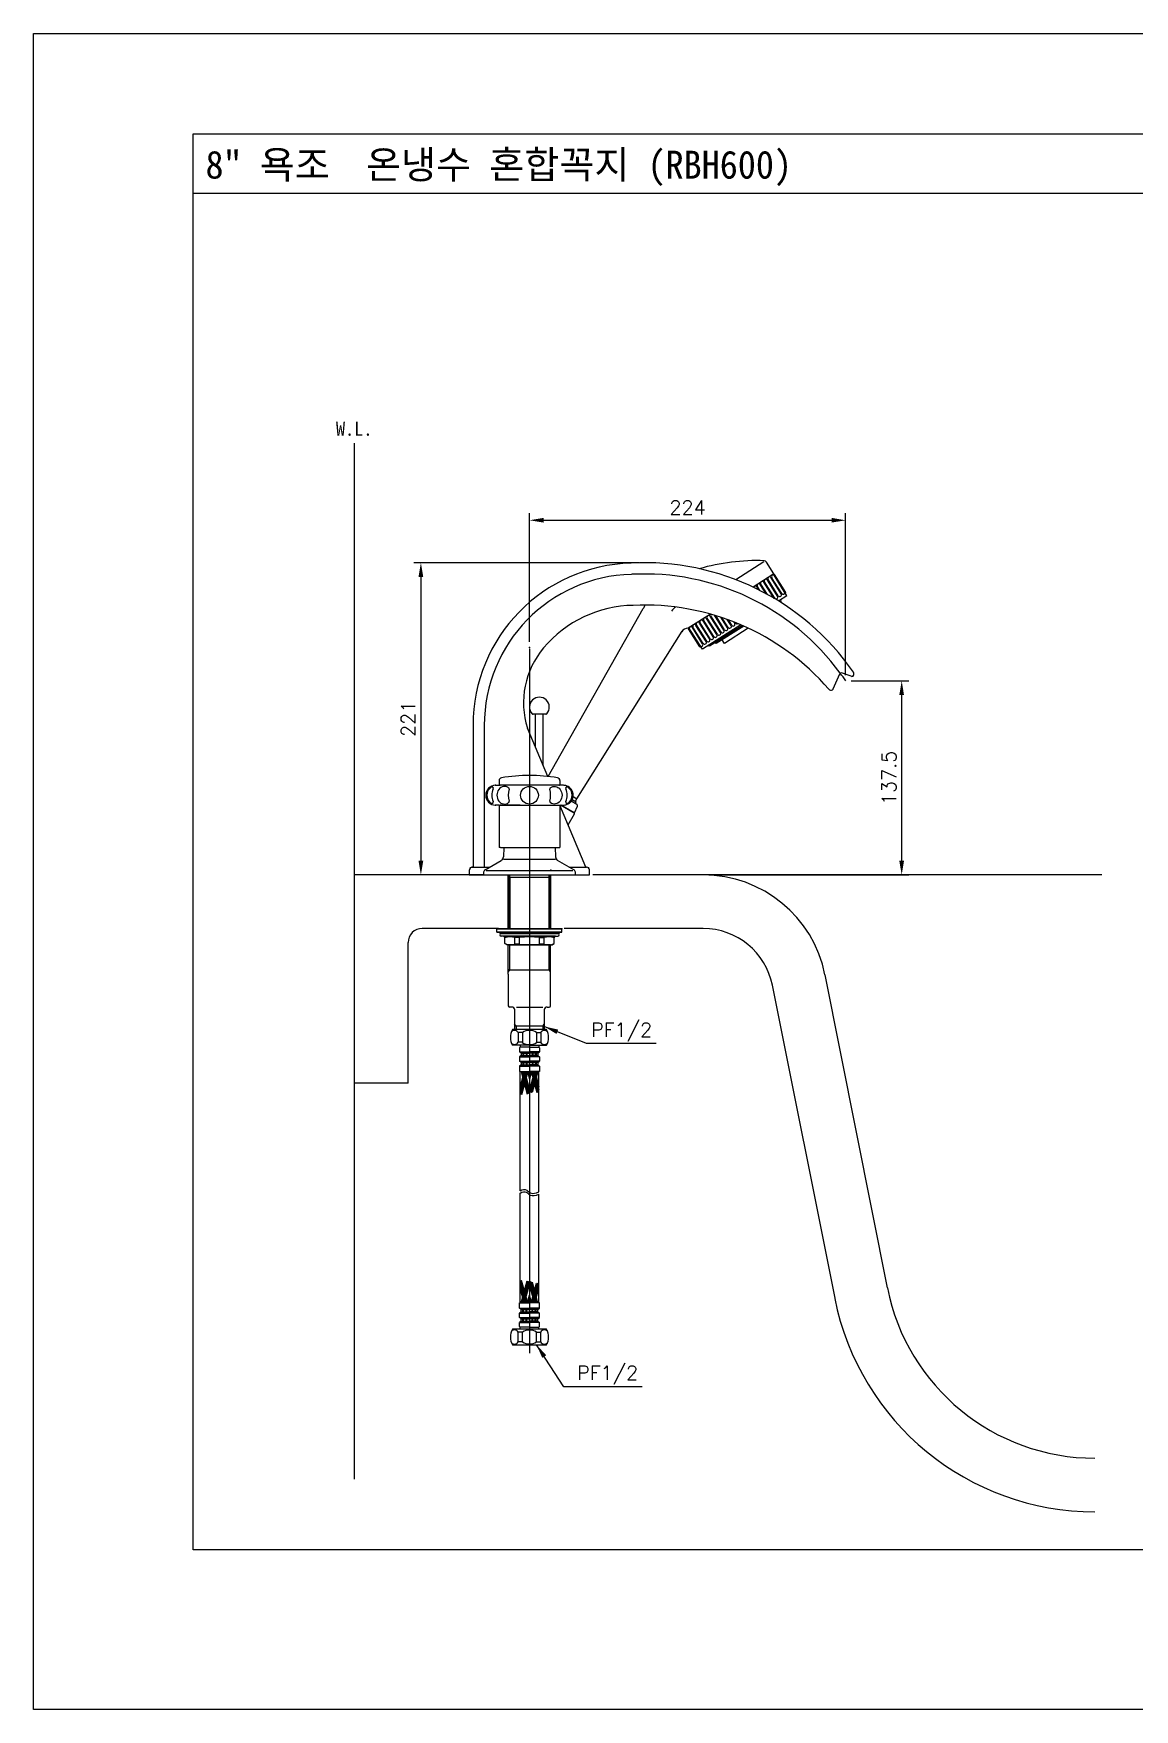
# Model space of a CAD drawing. Header units: inches. Extents: x -1249499 to 290957, y -589671 to 1013543.
# Drawn here: x -1224325.1 to -1224187.2, y 249172.9 to 249382.9 of the extents above; entities that cross this region are included whole.
import ezdxf

# ---------------------------------------------------------------- set-up
doc = ezdxf.new("R2010")
doc.units = ezdxf.units.IN
doc.header["$MEASUREMENT"] = 0
for name, color, linetype in [('2', 3, 'Continuous'), ('3', 2, 'Continuous'), ('5', 5, 'Continuous'), ('6', 6, 'Continuous')]:
    doc.layers.add(name, color=color, linetype=linetype)
doc.styles.add('ROMANS', font='ROMANS.SHX')
doc.styles.get("Standard").update_dxf_attribs({"font": 'DotumChe.ttf'})

msp = doc.modelspace()

# ---------------------------------------------------------------- linework, layer by layer
msp.add_line((-1224284.87, 249201.72), (-1224284.87, 249331.57))
at = {"color": 2, "linetype": 'ByBlock'}
for p, q in [((-1224262.95, 249306.65), (-1224262.95, 249322.78)), ((-1224223.35, 249302.47), (-1224223.35, 249322.78)), ((-1224261.18, 249321.89), (-1224225.12, 249321.89)), ((-1224249.26, 249316.57), (-1224277.44, 249316.57)), ((-1224276.55, 249314.8), (-1224276.55, 249279.22)), ((-1224222.64, 249301.76), (-1224215.45, 249301.76)), ((-1224216.33, 249279.22), (-1224216.33, 249300)), ((-1224275.37, 249277.45), (-1224277.44, 249277.45)), ((-1224240.5, 249277.45), (-1224215.45, 249277.45))]:
    msp.add_line(p, q, dxfattribs=at)
for points in [[(-1224261.18, 249322.19), (-1224261.18, 249321.6), (-1224262.95, 249321.89)], [(-1224225.12, 249322.19), (-1224225.12, 249321.6), (-1224223.35, 249321.89)], [(-1224276.85, 249314.8), (-1224276.26, 249314.8), (-1224276.55, 249316.57)], [(-1224216.63, 249300), (-1224216.04, 249300), (-1224216.33, 249301.76)], [(-1224276.85, 249279.22), (-1224276.26, 249279.22), (-1224276.55, 249277.45)], [(-1224216.63, 249279.22), (-1224216.04, 249279.22), (-1224216.33, 249277.45)], [(-1224259.35, 249258.07), (-1224259.57, 249257.53), (-1224261.1, 249258.46)], [(-1224260.85, 249217.26), (-1224261.35, 249216.94), (-1224262.07, 249218.58)]]:
    msp.add_solid(points, dxfattribs=at)
at = {"layer": '2'}
for p, q in [((-1224262.95, 249305.77), (-1224262.95, 249217.54)), ((-1224262.95, 249275.96), (-1224262.95, 249264.07))]:
    msp.add_line(p, q, dxfattribs=at)
msp.add_arc((-1224248.55, 249284.75), 30.41, 34.0292, 36.2507, dxfattribs=at)
at = {"layer": '3', "color": 6}
for p, q in [((-1224268.7, 249277.45), (-1224284.87, 249277.45)), ((-1224191.26, 249277.45), (-1224255, 249277.45)), ((-1224266.84, 249270.74), (-1224276.39, 249270.74)), ((-1224241.2, 249270.74), (-1224258.59, 249270.74)), ((-1224278.15, 249251.38), (-1224278.15, 249268.97)), ((-1224225.95, 249264.94), (-1224218.13, 249225.71)), ((-1224232.54, 249263.62), (-1224224.72, 249224.4)), ((-1224278.15, 249251.38), (-1224284.87, 249251.38))]:
    msp.add_line(p, q, dxfattribs=at)
for centre, radius, start, end in [((-1224241.2, 249261.9), 15.56, 11.2668, 90), ((-1224276.39, 249268.97), 1.77, 90, 180), ((-1224241.2, 249261.9), 8.84, 11.2668, 90), ((-1224192.12, 249230.89), 33.24, 191.2668, 270), ((-1224192.12, 249230.89), 26.52, 191.2668, 270)]:
    msp.add_arc(centre, radius, start, end, dxfattribs=at)
at = {"layer": '5'}
for p, q in [((-1224305.07, 249370.31), (-1224048.07, 249370.31)), ((-1224305.07, 249192.88), (-1224305.07, 249370.31)), ((-1224305.07, 249362.88), (-1224048.07, 249362.88)), ((-1224233.58, 249316.69), (-1224237.12, 249314.44)), ((-1224232.33, 249315.18), (-1224233.27, 249316.66)), ((-1224232.33, 249315.18), (-1224234.95, 249313.52)), ((-1224232.31, 249312.1), (-1224233.59, 249314.12)), ((-1224232.24, 249312.15), (-1224233.52, 249314.16)), ((-1224231.87, 249312.38), (-1224233.14, 249314.4)), ((-1224231.79, 249312.43), (-1224233.07, 249314.45)), ((-1224231.42, 249312.67), (-1224232.69, 249314.68)), ((-1224231.34, 249312.72), (-1224232.62, 249314.73)), ((-1224230.7, 249312.44), (-1224232.4, 249315.13)), ((-1224230.86, 249312.86), (-1224232.28, 249315.1)), ((-1224234.25, 249313.17), (-1224234.49, 249313.55)), ((-1224234.09, 249313.09), (-1224234.41, 249313.6)), ((-1224233.31, 249312.68), (-1224234.04, 249313.83)), ((-1224233.15, 249312.59), (-1224233.96, 249313.88)), ((-1224230.7, 249312.44), (-1224231.75, 249311.77)), ((-1224260.59, 249289.78), (-1224248.7, 249310.82)), ((-1224240.29, 249310.13), (-1224243.08, 249308.37)), ((-1224238.96, 249307.89), (-1224240.24, 249309.91)), ((-1224238.59, 249308.13), (-1224239.76, 249309.98)), ((-1224238.51, 249308.17), (-1224239.63, 249309.94)), ((-1224231.43, 249311.77), (-1224231.59, 249311.67)), ((-1224231.43, 249311.77), (-1224231.52, 249311.92)), ((-1224257.01, 249286.99), (-1224243.83, 249307.98)), ((-1224241.61, 249306.05), (-1224243.03, 249308.29)), ((-1224241.3, 249305.72), (-1224243, 249308.41)), ((-1224241.27, 249306.42), (-1224242.55, 249308.44)), ((-1224241.2, 249306.47), (-1224242.48, 249308.49)), ((-1224240.83, 249306.71), (-1224242.1, 249308.72)), ((-1224240.75, 249306.75), (-1224242.03, 249308.77)), ((-1224240.38, 249306.99), (-1224241.65, 249309.01)), ((-1224240.3, 249307.04), (-1224241.58, 249309.05)), ((-1224236.47, 249308.78), (-1224241.3, 249305.72)), ((-1224239.93, 249307.27), (-1224241.21, 249309.29)), ((-1224239.85, 249307.32), (-1224241.13, 249309.34)), ((-1224239.48, 249307.56), (-1224240.76, 249309.57)), ((-1224239.41, 249307.61), (-1224240.68, 249309.62)), ((-1224236.28, 249308.7), (-1224240.39, 249306.1)), ((-1224239.03, 249307.84), (-1224240.31, 249309.86)), ((-1224236.12, 249308.63), (-1224239.56, 249306.45)), ((-1224238.14, 249308.41), (-1224238.98, 249309.73)), ((-1224238.06, 249308.46), (-1224238.84, 249309.69)), ((-1224235.55, 249308.37), (-1224238.53, 249306.47)), ((-1224237.69, 249308.69), (-1224238.17, 249309.46)), ((-1224237.61, 249308.74), (-1224238.04, 249309.41)), ((-1224237.24, 249308.98), (-1224237.35, 249309.14)), ((-1224237.17, 249309.02), (-1224237.21, 249309.09)), ((-1224240.39, 249306.1), (-1224240.48, 249306.25)), ((-1224239.56, 249306.45), (-1224239.64, 249306.57)), ((-1224238.53, 249306.47), (-1224238.82, 249306.92)), ((-1224224.9, 249300.78), (-1224224.08, 249302.66)), ((-1224222.67, 249302.35), (-1224223.86, 249302.76)), ((-1224222.48, 249302.36), (-1224222.47, 249302.36)), ((-1224224.98, 249300.66), (-1224224.99, 249300.65)), ((-1224224.97, 249300.66), (-1224224.97, 249300.66)), ((-1224260.92, 249297.59), (-1224262.5, 249297.59)), ((-1224262.2, 249293.45), (-1224262.2, 249297.59)), ((-1224261.23, 249291.14), (-1224261.23, 249297.59)), ((-1224270.02, 249296.21), (-1224270.02, 249278.43)), ((-1224268.61, 249296.21), (-1224268.61, 249278.43)), ((-1224260.66, 249289.79), (-1224263.21, 249295.84)), ((-1224266.75, 249289.27), (-1224266.75, 249288.77)), ((-1224259.15, 249289.27), (-1224259.15, 249288.77)), ((-1224267.19, 249288.68), (-1224266.66, 249288.68)), ((-1224259.24, 249288.68), (-1224266.66, 249288.68)), ((-1224258.71, 249288.68), (-1224259.24, 249288.68)), ((-1224257.59, 249286.91), (-1224257.09, 249286.63)), ((-1224257.48, 249287.26), (-1224257, 249286.98)), ((-1224257.18, 249286.68), (-1224257, 249286.98)), ((-1224266.75, 249286.21), (-1224267.19, 249286.21)), ((-1224266.75, 249286.21), (-1224259.15, 249286.21)), ((-1224266.75, 249286.21), (-1224266.75, 249280.9)), ((-1224266.4, 249286.21), (-1224266.58, 249286.21)), ((-1224266.31, 249286.21), (-1224266.4, 249286.21)), ((-1224266.31, 249286.21), (-1224266.4, 249286.21)), ((-1224264.1, 249286.21), (-1224265.78, 249286.21)), ((-1224264.1, 249286.21), (-1224265.43, 249286.21)), ((-1224261.8, 249286.21), (-1224260.12, 249286.21)), ((-1224255.88, 249278.43), (-1224259.15, 249286.21)), ((-1224259.15, 249286.21), (-1224258.71, 249286.21)), ((-1224259.15, 249286.21), (-1224259.15, 249280.9)), ((-1224259.15, 249286.03), (-1224259.15, 249280.9)), ((-1224257.36, 249285.21), (-1224259.07, 249286.21)), ((-1224257.3, 249285.23), (-1224258.99, 249286.21)), ((-1224258.11, 249283.73), (-1224257.32, 249285.09)), ((-1224257.02, 249286.29), (-1224257.72, 249286.7)), ((-1224257.3, 249285.23), (-1224256.94, 249286.07)), ((-1224257.24, 249286.42), (-1224257.09, 249286.63)), ((-1224266.58, 249280.9), (-1224266.75, 249280.9)), ((-1224266.58, 249280.9), (-1224266.66, 249280.9)), ((-1224266.58, 249280.9), (-1224259.15, 249280.9)), ((-1224266.17, 249280.9), (-1224266.21, 249279.71)), ((-1224259.73, 249280.9), (-1224259.69, 249279.71)), ((-1224270.11, 249278.43), (-1224267.93, 249278.43)), ((-1224268.52, 249278.09), (-1224266.48, 249279.27)), ((-1224266.22, 249279.41), (-1224259.7, 249279.41)), ((-1224257.38, 249278.09), (-1224259.43, 249279.27)), ((-1224257.97, 249278.43), (-1224255.79, 249278.43)), ((-1224270.46, 249277.45), (-1224270.46, 249278.07)), ((-1224270.46, 249277.45), (-1224255.44, 249277.45)), ((-1224268.7, 249277.78), (-1224268.7, 249277.45)), ((-1224268.7, 249277.45), (-1224257.21, 249277.45)), ((-1224257.53, 249277.98), (-1224268.36, 249277.98)), ((-1224266.4, 249277.45), (-1224259.5, 249277.45)), ((-1224265.6, 249277.45), (-1224265.6, 249271.37)), ((-1224265.6, 249270.7), (-1224265.6, 249277.42)), ((-1224265.6, 249277.37), (-1224265.43, 249277.19)), ((-1224265.6, 249277.19), (-1224260.3, 249277.19)), ((-1224265.6, 249277.04), (-1224265.6, 249270.7)), ((-1224265.43, 249277.19), (-1224265.43, 249270.7)), ((-1224260.3, 249277.37), (-1224260.48, 249277.19)), ((-1224260.48, 249277.19), (-1224260.48, 249270.7)), ((-1224260.3, 249277.45), (-1224260.3, 249270.7)), ((-1224260.3, 249270.7), (-1224260.3, 249277.42)), ((-1224257.21, 249277.78), (-1224257.21, 249277.45)), ((-1224255.44, 249277.45), (-1224255.44, 249278.07)), ((-1224267.02, 249270.7), (-1224258.89, 249270.7)), ((-1224258.89, 249270.7), (-1224267.02, 249270.7)), ((-1224265.6, 249270.7), (-1224267.02, 249270.7)), ((-1224267.02, 249270.26), (-1224267.02, 249270.7)), ((-1224267.02, 249270.26), (-1224267.02, 249270.7)), ((-1224258.89, 249270.26), (-1224267.02, 249270.26)), ((-1224267.02, 249270.26), (-1224258.89, 249270.26)), ((-1224266.66, 249270.26), (-1224259.24, 249270.26)), ((-1224259.24, 249270.26), (-1224266.66, 249270.26)), ((-1224266.66, 249270.26), (-1224266.66, 249270.12)), ((-1224266.66, 249270.26), (-1224266.66, 249270.12)), ((-1224266.66, 249270.12), (-1224259.24, 249270.12)), ((-1224259.24, 249270.12), (-1224266.66, 249270.12)), ((-1224266.49, 249270.12), (-1224259.42, 249270.12)), ((-1224259.42, 249270.12), (-1224266.49, 249270.12)), ((-1224260.3, 249270.7), (-1224258.89, 249270.7)), ((-1224259.24, 249270.26), (-1224259.24, 249270.12)), ((-1224259.24, 249270.26), (-1224259.24, 249270.12)), ((-1224258.89, 249270.26), (-1224258.89, 249270.7)), ((-1224258.89, 249270.26), (-1224258.89, 249270.7)), ((-1224259.68, 249269.76), (-1224266.49, 249269.76)), ((-1224266.22, 249269.76), (-1224266.49, 249269.76)), ((-1224266.22, 249269.76), (-1224259.42, 249269.76)), ((-1224266.05, 249268.86), (-1224266.05, 249269.59)), ((-1224266.05, 249268.86), (-1224266.05, 249269.59)), ((-1224265.78, 249268.7), (-1224266.05, 249268.86)), ((-1224265.78, 249268.7), (-1224266.05, 249268.86)), ((-1224260.3, 249268.7), (-1224265.78, 249268.7)), ((-1224265.6, 249268.7), (-1224265.78, 249268.7)), ((-1224265.6, 249268.7), (-1224260.12, 249268.7)), ((-1224265.6, 249265), (-1224265.6, 249268.7)), ((-1224264.77, 249268.79), (-1224264.77, 249269.6)), ((-1224264.77, 249268.79), (-1224264.77, 249269.6)), ((-1224264.2, 249269.6), (-1224264.77, 249269.6)), ((-1224264.2, 249269.6), (-1224264.77, 249269.6)), ((-1224264.77, 249268.79), (-1224264.2, 249268.79)), ((-1224264.2, 249268.79), (-1224264.77, 249268.79)), ((-1224264.2, 249268.79), (-1224264.2, 249269.6)), ((-1224264.2, 249268.79), (-1224264.2, 249269.6)), ((-1224261.7, 249268.79), (-1224261.7, 249269.6)), ((-1224261.7, 249268.79), (-1224261.7, 249269.6)), ((-1224261.7, 249269.6), (-1224261.13, 249269.6)), ((-1224261.7, 249269.6), (-1224261.13, 249269.6)), ((-1224261.7, 249268.79), (-1224261.13, 249268.79)), ((-1224261.13, 249268.79), (-1224261.7, 249268.79)), ((-1224261.13, 249268.79), (-1224261.13, 249269.6)), ((-1224261.13, 249268.79), (-1224261.13, 249269.6)), ((-1224260.3, 249261.07), (-1224260.3, 249268.7)), ((-1224260.3, 249268.7), (-1224260.12, 249268.7)), ((-1224260.12, 249268.7), (-1224259.86, 249268.86)), ((-1224260.12, 249268.7), (-1224259.86, 249268.86)), ((-1224259.86, 249268.86), (-1224259.86, 249269.59)), ((-1224259.86, 249268.86), (-1224259.86, 249269.59)), ((-1224259.68, 249269.76), (-1224259.42, 249269.76)), ((-1224265.43, 249265.58), (-1224265.6, 249265.58)), ((-1224265.6, 249265), (-1224265.6, 249261.07)), ((-1224265.43, 249265.58), (-1224260.48, 249265.58)), ((-1224260.48, 249265.58), (-1224260.3, 249265.58)), ((-1224265.16, 249260.89), (-1224265.43, 249260.89)), ((-1224264.81, 249260.54), (-1224264.81, 249258.07)), ((-1224264.59, 249260.89), (-1224261.28, 249260.89)), ((-1224261.1, 249260.54), (-1224261.1, 249258.07)), ((-1224260.74, 249260.89), (-1224260.48, 249260.89)), ((-1224260.83, 249258.07), (-1224265.07, 249258.07)), ((-1224264.81, 249259.13), (-1224264.81, 249258.07)), ((-1224261.1, 249258.5), (-1224264.81, 249258.5)), ((-1224264.37, 249257.71), (-1224264.37, 249256.48)), ((-1224263.84, 249257.71), (-1224264.37, 249257.71)), ((-1224263.84, 249257.71), (-1224263.84, 249256.48)), ((-1224262.07, 249257.71), (-1224262.07, 249256.48)), ((-1224262.07, 249257.71), (-1224261.54, 249257.71)), ((-1224261.54, 249257.71), (-1224261.54, 249256.48)), ((-1224261.1, 249259.13), (-1224261.1, 249258.07)), ((-1224262.95, 249256.12), (-1224265.07, 249256.12)), ((-1224263.84, 249256.48), (-1224264.37, 249256.48)), ((-1224264.19, 249255.77), (-1224264.19, 249255.27)), ((-1224264.1, 249256.12), (-1224264.1, 249255.86)), ((-1224262.95, 249255.86), (-1224264.1, 249255.86)), ((-1224262.95, 249256.12), (-1224260.83, 249256.12)), ((-1224262.95, 249255.86), (-1224261.8, 249255.86)), ((-1224262.07, 249256.48), (-1224261.54, 249256.48)), ((-1224261.8, 249256.12), (-1224261.8, 249255.86)), ((-1224261.71, 249255.77), (-1224261.71, 249255.27)), ((-1224264.19, 249255.27), (-1224262.95, 249255.27)), ((-1224264.01, 249255.1), (-1224264.19, 249255.27)), ((-1224264.01, 249254.83), (-1224264.19, 249254.65)), ((-1224264.19, 249254.65), (-1224262.95, 249254.65)), ((-1224264.19, 249254.65), (-1224264.19, 249254.11)), ((-1224264.19, 249254.11), (-1224262.95, 249254.11)), ((-1224264.01, 249253.93), (-1224264.19, 249254.11)), ((-1224264.01, 249253.66), (-1224264.19, 249253.49)), ((-1224264.19, 249253.49), (-1224262.95, 249253.49)), ((-1224264.19, 249253.49), (-1224264.19, 249252.82)), ((-1224264.01, 249255.1), (-1224262.95, 249255.1)), ((-1224264.01, 249255.1), (-1224264.01, 249254.83)), ((-1224264.01, 249254.83), (-1224262.95, 249254.83)), ((-1224264.01, 249253.93), (-1224262.95, 249253.93)), ((-1224264.01, 249253.93), (-1224264.01, 249253.66)), ((-1224264.01, 249253.66), (-1224262.95, 249253.66)), ((-1224261.71, 249255.27), (-1224262.95, 249255.27)), ((-1224261.89, 249255.1), (-1224262.95, 249255.1)), ((-1224261.89, 249254.83), (-1224262.95, 249254.83)), ((-1224261.71, 249254.65), (-1224262.95, 249254.65)), ((-1224261.71, 249254.11), (-1224262.95, 249254.11)), ((-1224261.89, 249253.93), (-1224262.95, 249253.93)), ((-1224261.89, 249253.66), (-1224262.95, 249253.66)), ((-1224261.71, 249253.49), (-1224262.95, 249253.49)), ((-1224261.89, 249255.1), (-1224261.71, 249255.27)), ((-1224261.89, 249255.1), (-1224261.89, 249254.83)), ((-1224261.89, 249254.83), (-1224261.71, 249254.65)), ((-1224261.89, 249253.93), (-1224261.71, 249254.11)), ((-1224261.89, 249253.93), (-1224261.89, 249253.66)), ((-1224261.89, 249253.66), (-1224261.71, 249253.49)), ((-1224261.71, 249254.65), (-1224261.71, 249254.11)), ((-1224261.71, 249253.49), (-1224261.71, 249252.82)), ((-1224264.19, 249252.82), (-1224262.95, 249252.82)), ((-1224264.1, 249237.86), (-1224264.1, 249252.82)), ((-1224263.6, 249252.82), (-1224264.1, 249250.96)), ((-1224263.5, 249252.82), (-1224264.1, 249250.56)), ((-1224263.39, 249252.82), (-1224264.1, 249250.16)), ((-1224263.28, 249252.82), (-1224264.06, 249249.9)), ((-1224264, 249252.82), (-1224263.24, 249250)), ((-1224263.17, 249252.82), (-1224263.96, 249249.89)), ((-1224263.89, 249252.82), (-1224263.15, 249250.03)), ((-1224261.71, 249252.82), (-1224262.95, 249252.82)), ((-1224262.62, 249252.82), (-1224261.92, 249250.2)), ((-1224261.9, 249252.82), (-1224262.61, 249250.18)), ((-1224262.51, 249252.82), (-1224261.81, 249250.2)), ((-1224262.41, 249252.82), (-1224261.8, 249250.56)), ((-1224262.3, 249252.82), (-1224261.8, 249250.96)), ((-1224261.8, 249237.74), (-1224261.8, 249252.82)), ((-1224264.1, 249223.83), (-1224264.1, 249237.59)), ((-1224261.8, 249223.83), (-1224261.8, 249237.46)), ((-1224264, 249223.83), (-1224263.25, 249226.61)), ((-1224263.89, 249223.83), (-1224263.15, 249226.59)), ((-1224261.9, 249223.83), (-1224262.59, 249226.41)), ((-1224264.19, 249223.83), (-1224262.95, 249223.83)), ((-1224264.19, 249223.16), (-1224264.19, 249223.83)), ((-1224261.71, 249223.83), (-1224262.95, 249223.83)), ((-1224261.71, 249223.16), (-1224261.71, 249223.83)), ((-1224264.19, 249223.16), (-1224262.95, 249223.16)), ((-1224264.01, 249222.98), (-1224264.19, 249223.16)), ((-1224264.01, 249222.72), (-1224264.19, 249222.54)), ((-1224264.19, 249222.54), (-1224262.95, 249222.54)), ((-1224264.19, 249221.99), (-1224264.19, 249222.54)), ((-1224264.19, 249221.99), (-1224262.95, 249221.99)), ((-1224264.01, 249221.81), (-1224264.19, 249221.99)), ((-1224264.01, 249222.98), (-1224262.95, 249222.98)), ((-1224264.01, 249222.72), (-1224264.01, 249222.98)), ((-1224264.01, 249222.72), (-1224262.95, 249222.72)), ((-1224264.01, 249221.81), (-1224262.95, 249221.81)), ((-1224264.01, 249221.55), (-1224264.01, 249221.81)), ((-1224261.71, 249223.16), (-1224262.95, 249223.16)), ((-1224261.89, 249222.98), (-1224262.95, 249222.98)), ((-1224261.89, 249222.72), (-1224262.95, 249222.72)), ((-1224261.71, 249222.54), (-1224262.95, 249222.54)), ((-1224261.71, 249221.99), (-1224262.95, 249221.99)), ((-1224261.89, 249221.81), (-1224262.95, 249221.81)), ((-1224261.89, 249222.98), (-1224261.71, 249223.16)), ((-1224261.89, 249222.72), (-1224261.89, 249222.98)), ((-1224261.89, 249222.72), (-1224261.71, 249222.54)), ((-1224261.89, 249221.81), (-1224261.71, 249221.99)), ((-1224261.89, 249221.55), (-1224261.89, 249221.81)), ((-1224261.71, 249221.99), (-1224261.71, 249222.54)), ((-1224260.83, 249220.52), (-1224265.07, 249220.52)), ((-1224263.84, 249220.17), (-1224264.37, 249220.17)), ((-1224264.37, 249218.93), (-1224264.37, 249220.17)), ((-1224264.01, 249221.55), (-1224264.19, 249221.37)), ((-1224264.19, 249221.37), (-1224262.95, 249221.37)), ((-1224264.19, 249220.88), (-1224264.19, 249221.37)), ((-1224262.95, 249220.79), (-1224264.1, 249220.79)), ((-1224264.1, 249220.52), (-1224264.1, 249220.79)), ((-1224264.01, 249221.55), (-1224262.95, 249221.55)), ((-1224263.84, 249218.93), (-1224263.84, 249220.17)), ((-1224261.89, 249221.55), (-1224262.95, 249221.55)), ((-1224261.71, 249221.37), (-1224262.95, 249221.37)), ((-1224262.95, 249220.79), (-1224261.8, 249220.79)), ((-1224262.07, 249218.93), (-1224262.07, 249220.17)), ((-1224262.07, 249220.17), (-1224261.54, 249220.17)), ((-1224261.89, 249221.55), (-1224261.71, 249221.37)), ((-1224261.8, 249220.52), (-1224261.8, 249220.79)), ((-1224261.71, 249220.88), (-1224261.71, 249221.37)), ((-1224261.54, 249218.93), (-1224261.54, 249220.17)), ((-1224265.07, 249218.58), (-1224260.83, 249218.58)), ((-1224263.84, 249218.93), (-1224264.37, 249218.93)), ((-1224262.07, 249218.93), (-1224261.54, 249218.93)), ((-1224048.07, 249192.88), (-1224305.07, 249192.88))]:
    msp.add_line(p, q, dxfattribs=at)
at = {"layer": '5', "color": 2}
for p, q in [((-1224255.79, 249256.32), (-1224261.1, 249258.46)), ((-1224247.09, 249256.32), (-1224255.79, 249256.32)), ((-1224263.78, 249252.82), (-1224263.05, 249250.07)), ((-1224263.68, 249252.82), (-1224262.95, 249250.11)), ((-1224263.57, 249252.82), (-1224262.95, 249250.51)), ((-1224263.21, 249252.82), (-1224262.95, 249251.84)), ((-1224263.11, 249252.82), (-1224262.95, 249252.24)), ((-1224263, 249252.82), (-1224262.95, 249252.64)), ((-1224262.22, 249252.82), (-1224262.95, 249250.11)), ((-1224262.33, 249252.82), (-1224262.95, 249250.51)), ((-1224262.69, 249252.82), (-1224262.95, 249251.84)), ((-1224262.9, 249252.82), (-1224262.95, 249252.64)), ((-1224262.8, 249252.82), (-1224262.95, 249252.24)), ((-1224262.12, 249252.82), (-1224262.84, 249250.14)), ((-1224262.73, 249252.82), (-1224262.03, 249250.2)), ((-1224262.01, 249252.82), (-1224262.72, 249250.16)), ((-1224263.39, 249223.83), (-1224264.1, 249226.49)), ((-1224263.5, 249223.83), (-1224264.1, 249226.09)), ((-1224263.28, 249223.83), (-1224264.03, 249226.64)), ((-1224263.17, 249223.83), (-1224263.93, 249226.64)), ((-1224263.78, 249223.83), (-1224263.05, 249226.57)), ((-1224263.68, 249223.83), (-1224262.95, 249226.54)), ((-1224263.57, 249223.83), (-1224262.95, 249226.14)), ((-1224262.22, 249223.83), (-1224262.95, 249226.54)), ((-1224262.33, 249223.83), (-1224262.95, 249226.14)), ((-1224262.12, 249223.83), (-1224262.83, 249226.5)), ((-1224262.73, 249223.83), (-1224262.06, 249226.31)), ((-1224262.01, 249223.83), (-1224262.71, 249226.45)), ((-1224262.62, 249223.83), (-1224261.95, 249226.33)), ((-1224262.51, 249223.83), (-1224261.84, 249226.33)), ((-1224262.41, 249223.83), (-1224261.8, 249226.09)), ((-1224263.6, 249223.83), (-1224264.1, 249225.69)), ((-1224263.21, 249223.83), (-1224262.95, 249224.81)), ((-1224263.11, 249223.83), (-1224262.95, 249224.41)), ((-1224263, 249223.83), (-1224262.95, 249224.01)), ((-1224262.69, 249223.83), (-1224262.95, 249224.81)), ((-1224262.8, 249223.83), (-1224262.95, 249224.41)), ((-1224262.9, 249223.83), (-1224262.95, 249224.01)), ((-1224262.3, 249223.83), (-1224261.8, 249225.69)), ((-1224258.63, 249213.33), (-1224262.07, 249218.58)), ((-1224248.85, 249213.33), (-1224258.63, 249213.33))]:
    msp.add_line(p, q, dxfattribs=at)
at = {"layer": '5'}
msp.add_lwpolyline([(-1224028.07, 249172.88), (-1224325.07, 249172.88), (-1224325.07, 249382.88), (-1224028.07, 249382.88)], close=True, dxfattribs=at)
msp.add_circle((-1224262.95, 249287.44), 1.11, dxfattribs=at)
for centre, radius, start, end in [((-1224249.69, 249296.2), 20.33, 91.4952, 180.0206), ((-1224248.55, 249284.75), 31.82, 34.6796, 93.0111), ((-1224234.41, 249290.58), 26.26, 88.1467, 106.0649), ((-1224233.57, 249316.47), 0.354, 32.3604, 88.1467), ((-1224249.69, 249296.2), 18.92, 91.4952, 180.0206), ((-1224248.55, 249284.75), 30.41, 36.2507, 93.0111), ((-1224233.78, 249314), 0.221, 32.3604, 212.3604), ((-1224233.33, 249314.28), 0.221, 32.3604, 212.3604), ((-1224232.88, 249314.57), 0.221, 32.3604, 212.3604), ((-1224232.43, 249314.85), 0.221, 69.2303, 212.3604), ((-1224232.35, 249315.06), 0.0884, 32.3604, 122.3604), ((-1224234.67, 249313.43), 0.221, 32.3604, 165.5693), ((-1224234.23, 249313.71), 0.221, 32.3604, 212.3604), ((-1224232.05, 249312.27), 0.221, 212.3604, 32.3604), ((-1224231.6, 249312.55), 0.221, 212.3604, 32.3604), ((-1224231.16, 249312.83), 0.221, 212.3604, 355.4905), ((-1224230.94, 249312.82), 0.0884, 302.3604, 32.3604), ((-1224249.7, 249296.2), 15.03, 90.9687, 139.8334), ((-1224248.48, 249280.85), 30.41, 40.7808, 92.7779), ((-1224240.83, 249306.8), 8.84, 149.7073, 152.9184), ((-1224243.64, 249309.58), 1.77, 125.4802, 148.3916), ((-1224240.5, 249309.74), 0.221, 32.3604, 212.3604), ((-1224240.05, 249310.02), 0.221, 154.0326, 212.3604), ((-1224243.11, 249307.48), 0.884, 88.2285, 150.4774), ((-1224242.96, 249308.34), 0.0884, 122.3604, 212.3604), ((-1224242.74, 249308.32), 0.221, 32.3604, 175.4905), ((-1224242.29, 249308.6), 0.221, 32.3604, 212.3604), ((-1224241.84, 249308.89), 0.221, 32.3604, 212.3604), ((-1224241.39, 249309.17), 0.221, 32.3604, 212.3604), ((-1224240.95, 249309.46), 0.221, 32.3604, 212.3604), ((-1224239.22, 249307.72), 0.221, 212.3604, 32.3604), ((-1224238.77, 249308.01), 0.221, 212.3604, 32.3604), ((-1224238.32, 249308.29), 0.221, 212.3604, 32.3604), ((-1224237.88, 249308.58), 0.221, 212.3604, 32.3604), ((-1224237.43, 249308.86), 0.221, 212.3604, 32.3604), ((-1224236.98, 249309.14), 0.221, 212.3604, 300.0203), ((-1224253.09, 249299.03), 10.61, 139.733, 197.5148), ((-1224241.54, 249306.1), 0.0884, 212.3604, 302.3604), ((-1224241.46, 249306.3), 0.221, 249.2303, 32.3604), ((-1224241.01, 249306.59), 0.221, 212.3604, 32.3604), ((-1224240.56, 249306.87), 0.221, 212.3604, 32.3604), ((-1224240.12, 249307.16), 0.221, 212.3604, 32.3604), ((-1224239.67, 249307.44), 0.221, 212.3604, 32.3604), ((-1224223.92, 249302.59), 0.177, 71.2574, 156.4628), ((-1224222.57, 249302.51), 0.177, 238.665, 304.227), ((-1224222.67, 249302.65), 0.354, 304.227, 34.6796), ((-1224261.71, 249298.48), 1.24, 318.1897, 221.8103), ((-1224225.19, 249300.94), 0.354, 220.7808, 304.227), ((-1224225.07, 249300.81), 0.177, 301.5692, 351.5647), ((-1224262.5, 249297.77), 0.177, 221.8103, 270), ((-1224260.92, 249297.77), 0.177, 270, 318.1897), ((-1224266.4, 249289.27), 0.354, 99.8002, 180), ((-1224262.95, 249269.31), 20.61, 80.1998, 99.8002), ((-1224259.5, 249289.27), 0.354, 0, 80.1998), ((-1224267.19, 249287.44), 1.24, 90, 270), ((-1224267.13, 249287.44), 1.18, 121.1464, 238.8536), ((-1224267.65, 249288.3), 0.177, 333.2296, 121.1464), ((-1224265.95, 249287.44), 1.73, 153.2296, 206.7704), ((-1224266.66, 249288.77), 0.0884, 180, 270), ((-1224263.02, 249287.44), 2.58, 163.2958, 196.7042), ((-1224265.66, 249288.23), 0.177, 343.2958, 52.7749), ((-1224260.24, 249288.23), 0.177, 127.2251, 196.7042), ((-1224262.88, 249287.44), 2.58, 343.2958, 16.7042), ((-1224259.24, 249288.77), 0.0884, 270, 0), ((-1224258.71, 249287.44), 1.24, 70.5288, 90), ((-1224258.25, 249288.3), 0.177, 58.8536, 206.7704), ((-1224259.95, 249287.44), 1.73, 333.2296, 26.7704), ((-1224258.71, 249287.44), 1.24, 289.4712, 70.5288), ((-1224258.77, 249287.44), 1.18, 301.1464, 58.8536), ((-1224267.65, 249286.59), 0.177, 238.8536, 26.7704), ((-1224265.66, 249286.65), 0.177, 307.2251, 16.7042), ((-1224260.24, 249286.65), 0.177, 163.2958, 232.7749), ((-1224258.71, 249287.44), 1.24, 270, 289.4712), ((-1224258.25, 249286.59), 0.177, 153.2296, 301.1464), ((-1224257.4, 249285.14), 0.0884, 330, 60), ((-1224257.1, 249286.14), 0.177, 337, 60), ((-1224270.11, 249278.07), 0.354, 90, 180), ((-1224266.74, 249279.73), 0.53, 300, 358.0194), ((-1224259.16, 249279.73), 0.53, 181.9806, 240), ((-1224255.79, 249278.07), 0.354, 0, 90), ((-1224268.34, 249277.78), 0.354, 120, 180), ((-1224257.56, 249277.78), 0.354, 0, 60), ((-1224266.49, 249269.94), 0.177, 90, 270), ((-1224266.49, 249269.94), 0.177, 90, 270), ((-1224259.42, 249269.94), 0.177, 270, 90), ((-1224259.42, 249269.94), 0.177, 270, 90), ((-1224266.22, 249269.59), 0.177, 0, 90), ((-1224266.22, 249269.59), 0.177, 0, 90), ((-1224265.39, 249267.43), 2.25, 74.1648, 106.9287), ((-1224265.39, 249267.43), 2.25, 74.1648, 106.9287), ((-1224265.32, 249270.46), 1.76, 245.753, 288.1562), ((-1224265.32, 249270.46), 1.76, 245.753, 288.1562), ((-1224262.95, 249260.46), 9.23, 82.1944, 97.8056), ((-1224262.95, 249260.46), 9.23, 82.1944, 97.8056), ((-1224262.95, 249277.93), 9.23, 262.1944, 277.8056), ((-1224262.95, 249277.93), 9.23, 262.1944, 277.8056), ((-1224260.51, 249267.43), 2.25, 73.0713, 105.8352), ((-1224260.51, 249267.43), 2.25, 73.0713, 105.8352), ((-1224260.58, 249270.46), 1.76, 251.8438, 294.247), ((-1224260.58, 249270.46), 1.76, 251.8438, 294.247), ((-1224259.68, 249269.59), 0.177, 90, 180), ((-1224259.68, 249269.59), 0.177, 90, 180), ((-1224265.43, 249261.07), 0.177, 180, 270), ((-1224265.16, 249260.54), 0.354, 0, 90), ((-1224260.74, 249260.54), 0.354, 90, 180), ((-1224260.48, 249261.07), 0.177, 270, 0), ((-1224263.42, 249257.09), 1.92, 149.4898, 210.5102), ((-1224264.82, 249257.46), 0.518, 29.2467, 137.5166), ((-1224263.04, 249256.66), 1.32, 86.2228, 126.9969), ((-1224262.86, 249256.66), 1.32, 53.0031, 93.7772), ((-1224261.09, 249257.46), 0.518, 42.4834, 150.7533), ((-1224262.48, 249257.09), 1.92, 329.4898, 30.5102), ((-1224264.82, 249256.73), 0.518, 222.4834, 330.7533), ((-1224264.1, 249255.77), 0.0884, 90, 180), ((-1224263.04, 249257.6), 1.39, 234.4501, 273.7865), ((-1224262.86, 249257.6), 1.39, 266.2135, 305.5499), ((-1224261.8, 249255.77), 0.0884, 0, 90), ((-1224261.09, 249256.73), 0.518, 209.2467, 317.5166), ((-1224263.42, 249219.55), 1.92, 149.4898, 210.5102), ((-1224264.82, 249219.92), 0.518, 29.2467, 137.5166), ((-1224264.1, 249220.88), 0.0884, 180, 270), ((-1224262.94, 249218.77), 1.66, 57.8634, 122.7246), ((-1224261.8, 249220.88), 0.0884, 270, 0), ((-1224261.09, 249219.92), 0.518, 42.4834, 150.7533), ((-1224262.48, 249219.55), 1.92, 329.4898, 30.5102), ((-1224264.82, 249219.19), 0.518, 222.4834, 330.7533), ((-1224262.95, 249220.3), 1.62, 237.0266, 302.9734), ((-1224261.09, 249219.19), 0.518, 209.2467, 317.5166)]:
    msp.add_arc(centre, radius, start, end, dxfattribs=at)
msp.add_ellipse((-1224266.08, 249287.44), major_axis=(0, -1.11), ratio=0.858783, start_param=2.563501, end_param=6.861277, dxfattribs=at)
at = {"layer": '5', "extrusion": (0, 0, -1)}
msp.add_ellipse((-1224259.83, 249287.44), major_axis=(0, -1.11), ratio=0.858783, start_param=2.563501, end_param=6.861277, dxfattribs=at)
at = {"layer": '5'}
for points, knots in [([(-1224264.1, 249237.86), (-1224263.82, 249238.05), (-1224263.39, 249238.16), (-1224262.72, 249237.4), (-1224262.17, 249237.57), (-1224261.8, 249237.74)], [6.271384, 6.271384, 6.271384, 6.271384, 11.762581, 15.007046, 21.05255, 21.05255, 21.05255, 21.05255]), ([(-1224264.1, 249237.59), (-1224263.83, 249237.76), (-1224263.4, 249237.87), (-1224262.73, 249237.11), (-1224262.18, 249237.29), (-1224261.8, 249237.46)], [6.384002, 6.384002, 6.384002, 6.384002, 11.762581, 15.007046, 21.146429, 21.146429, 21.146429, 21.146429])]:
    msp.add_open_spline(points, degree=3, knots=knots, dxfattribs=at)
for p in [(-1224262.95, 249305.94), (-1224222.47, 249302.36), (-1224259.22, 249289.48), (-1224267.19, 249288.68), (-1224266.66, 249288.68), (-1224266.66, 249288.68), (-1224259.24, 249288.68), (-1224259.24, 249288.68), (-1224258.21, 249288.54), (-1224267.19, 249286.21), (-1224267.19, 249286.21), (-1224266.58, 249286.21), (-1224258.21, 249286.34), (-1224270.11, 249278.43), (-1224270.11, 249278.43), (-1224255.88, 249278.43), (-1224255.88, 249278.43), (-1224255.88, 249278.43), (-1224270.46, 249277.45), (-1224270.36, 249278.32), (-1224260.29, 249278.03), (-1224255.56, 249278.34), (-1224267.02, 249270.7), (-1224267.02, 249270.7), (-1224258.89, 249270.7), (-1224258.89, 249270.7)]:
    msp.add_point(p, dxfattribs=at)
at = {"layer": '6'}
for p, q in [((-1224265.43, 249270.7), (-1224265.43, 249277.42)), ((-1224260.48, 249270.7), (-1224260.48, 249277.42)), ((-1224265.43, 249265.58), (-1224265.43, 249268.7)), ((-1224260.48, 249265.58), (-1224260.48, 249268.7)), ((-1224265.6, 249265.27), (-1224265.43, 249265.58)), ((-1224260.3, 249265.27), (-1224260.48, 249265.58)), ((-1224264.63, 249258.5), (-1224264.81, 249258.81)), ((-1224264.63, 249258.5), (-1224264.63, 249258.07)), ((-1224261.27, 249258.5), (-1224261.1, 249258.81)), ((-1224261.27, 249258.5), (-1224261.27, 249258.07)), ((-1224263.77, 249255.1), (-1224263.77, 249254.83)), ((-1224263.77, 249253.93), (-1224263.77, 249253.66)), ((-1224263.68, 249255.1), (-1224263.68, 249254.83)), ((-1224263.68, 249253.93), (-1224263.68, 249253.66)), ((-1224263.37, 249255.1), (-1224263.37, 249254.83)), ((-1224263.37, 249253.93), (-1224263.37, 249253.66)), ((-1224263.29, 249255.1), (-1224263.29, 249254.83)), ((-1224263.29, 249253.93), (-1224263.29, 249253.66)), ((-1224262.62, 249255.1), (-1224262.62, 249254.83)), ((-1224262.62, 249253.93), (-1224262.62, 249253.66)), ((-1224262.53, 249255.1), (-1224262.53, 249254.83)), ((-1224262.53, 249253.93), (-1224262.53, 249253.66)), ((-1224262.22, 249255.1), (-1224262.22, 249254.83)), ((-1224262.22, 249253.93), (-1224262.22, 249253.66)), ((-1224262.13, 249255.1), (-1224262.13, 249254.83)), ((-1224262.13, 249253.93), (-1224262.13, 249253.66)), ((-1224263.77, 249222.72), (-1224263.77, 249222.98)), ((-1224263.77, 249221.55), (-1224263.77, 249221.81)), ((-1224263.68, 249222.72), (-1224263.68, 249222.98)), ((-1224263.68, 249221.55), (-1224263.68, 249221.81)), ((-1224263.37, 249222.72), (-1224263.37, 249222.98)), ((-1224263.37, 249221.55), (-1224263.37, 249221.81)), ((-1224263.29, 249222.72), (-1224263.29, 249222.98)), ((-1224263.29, 249221.55), (-1224263.29, 249221.81)), ((-1224262.62, 249222.72), (-1224262.62, 249222.98)), ((-1224262.62, 249221.55), (-1224262.62, 249221.81)), ((-1224262.53, 249222.72), (-1224262.53, 249222.98)), ((-1224262.53, 249221.55), (-1224262.53, 249221.81)), ((-1224262.22, 249222.72), (-1224262.22, 249222.98)), ((-1224262.22, 249221.55), (-1224262.22, 249221.81)), ((-1224262.13, 249222.72), (-1224262.13, 249222.98)), ((-1224262.13, 249221.55), (-1224262.13, 249221.81))]:
    msp.add_line(p, q, dxfattribs=at)
at = {"layer": 'DEFPOINTS', "color": 0, "linetype": 'ByBlock'}
for p in [(-1224223.35, 249321.89), (-1224250.22, 249316.52), (-1224248.55, 249316.57), (-1224223.35, 249301.76), (-1224223.35, 249301.76), (-1224223.35, 249301.76), (-1224223.35, 249301.76), (-1224223.35, 249301.76), (-1224216.33, 249301.76), (-1224276.55, 249277.45), (-1224274.66, 249277.45), (-1224241.2, 249277.45)]:
    msp.add_point(p, dxfattribs=at)

# ---------------------------------------------------------------- texts
at = {"color": 4, "linetype": 'ByBlock', "char_height": 1.768, "attachment_point": 5, "style": 'ROMANS'}
for s, insert in [('\\A1;224', (-1224243.15, 249323.48)), ('PF1/2', (-1224251.42, 249257.76)), ('PF1/2', (-1224253.17, 249214.77))]:
    msp.add_mtext(s, dxfattribs=dict(at, insert=insert))
at = {"color": 4, "linetype": 'ByBlock', "char_height": 1.768, "attachment_point": 5, "rotation": 90, "style": 'ROMANS'}
for s, insert in [('\\A1;221', (-1224278.14, 249297.01)), ('\\A1;137.5', (-1224217.92, 249289.61))]:
    msp.add_mtext(s, dxfattribs=dict(at, insert=insert))
at = {"layer": '5'}
for s, height, p in [('8" 욕조  온냉수 혼합꼭지 (RBH600)', 3.5, (-1224303.53, 249364.7)), ('W.L.', 1.768, (-1224287.19, 249332.48))]:
    msp.add_text(s, height=height, dxfattribs=at).set_placement(p)

doc.saveas('drawing.dxf')
